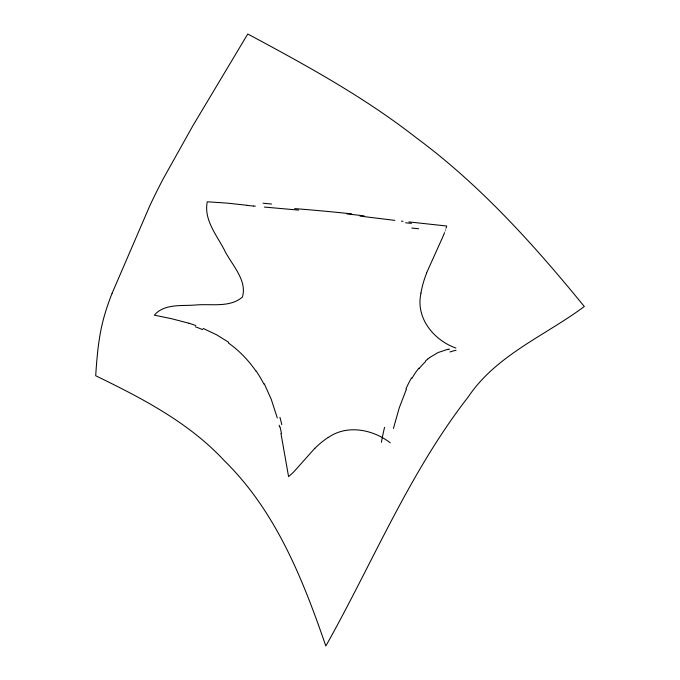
<?xml version="1.0" encoding="UTF-8"?>
<svg xmlns="http://www.w3.org/2000/svg" width="680" height="680" viewBox="0 0 680 680"><rect width="100%" height="100%" fill="white"/><g stroke="black" fill="none" stroke-linecap="round" stroke-linejoin="round"><path stroke-width="0.51" stroke-dasharray="3.4 2.55" d="M445.68 229.355L444.924 231.557"/><path stroke-width="1.02" d="M421.022 293.131C415.293 317.73 433.636 340.136 455.881 348.067M393.414 428.468L399.253 407.847L406.411 389.249M446.037 228.242L446.709 226.006L408.858 221.926M426.479 273.139L443.25 235.892A88.697 84.465 29.6 0 0 444.533 232.653M112.098 293.275L149.515 206.448A131.894 24.973 -60.9 0 1 163.124 178.968L192.78 125.91L247.758 34C305.677 65.016 363.664 96.739 415.616 137.267C480.08 184.841 533.868 244.698 584.307 306.51C544.952 335.818 496.46 354.883 468.154 397.035C409.148 472.855 372.657 562.819 325.83 646C302.863 579.317 275.918 511.317 224.57 460.972C189.1 422.577 142.06 398.293 95.693 375.734C97.07 354.977 98.838 334.041 104.898 314.041A127.721 23.52 -60.2 0 1 112.072 293.31M411.833 378.548L414.264 374.527A46.342 20.357 -70.5 0 1 416.296 371.535L418.914 368.075M314.84 448.273L294.194 471.418A75.947 61.922 28.9 0 1 292.4 473.229L288.575 476.603L280.959 433.466M425.561 360.952L427.601 359.176M429.641 357.57L437.945 352.589L447.822 349.299M328.262 437.512C347.259 424.209 372.87 429.454 390.286 442.808M298.588 210.103L264.401 207.06M253.631 205.989L255.34 206.168M401.464 221.144L403.027 221.315M247.239 205.309L227.111 203.107L207.272 201.798C203.651 219.283 216.214 234.591 223.95 249.144C230.834 263.933 247.579 279.718 242.42 297.067C229.721 308.04 210.834 303.543 195.339 305.023C181.602 306.127 164.271 303.51 154.351 315.154L171.615 318.716L188.989 323.272M360.017 216.121L394.859 220.379M195.738 325.533L194.335 325.031A185.224 159.043 -87.4 0 0 188.998 323.247M203.082 328.389L216.461 334.73L228.709 342.303M264.316 383.843L271.277 399.373L277.304 417.979M279.149 425.178L279.556 426.904M449.854 351.985A236.496 119.051 89.4 0 1 456.034 350.26M420.894 293.106A130.721 114.98 -2.8 0 1 426.581 273.173M411.459 223.371A257.916 54.4 17.1 0 1 405.586 222.785M418.668 228.735A300.075 49.011 14.9 0 1 411.825 228.072M347.055 213.953A115.098 8.415 4.7 0 1 364.14 215.857M294.661 208.599A112.625 6.06 5.1 0 1 351.696 213.877M271.583 204.034A299.234 46.214 2.4 0 1 263.1 203.226M253.453 206.074A234.829 46.197 1.4 0 1 247.052 205.385M280.041 426.802A201.679 196.214 50.4 0 1 281.444 433.381M279.93 417.333A233.291 226.1 51.7 0 1 281.784 424.618M256.25 371.152A99.73 74.758 65.6 0 1 263.899 384.081M228.454 343.026A97.384 74.069 65.9 0 1 256.088 371.305M195.389 326.765A227.706 194.157 -87.7 0 1 202.674 329.664M381.395 442.306A265.208 223.686 -59.3 0 1 384.548 427.372M314.908 448.324A109.947 87.558 16 0 1 328.185 437.427M447.848 349.477A268.32 132.167 81.1 0 1 449.59 349.095M427.601 359.21A73.338 31.399 -69.7 0 1 429.641 357.603M419.007 368.747A60.588 25.942 -69.6 0 1 425.561 361.632M405.96 388.832A60.698 26.834 -70.6 0 1 411.51 377.918"/></g></svg>
